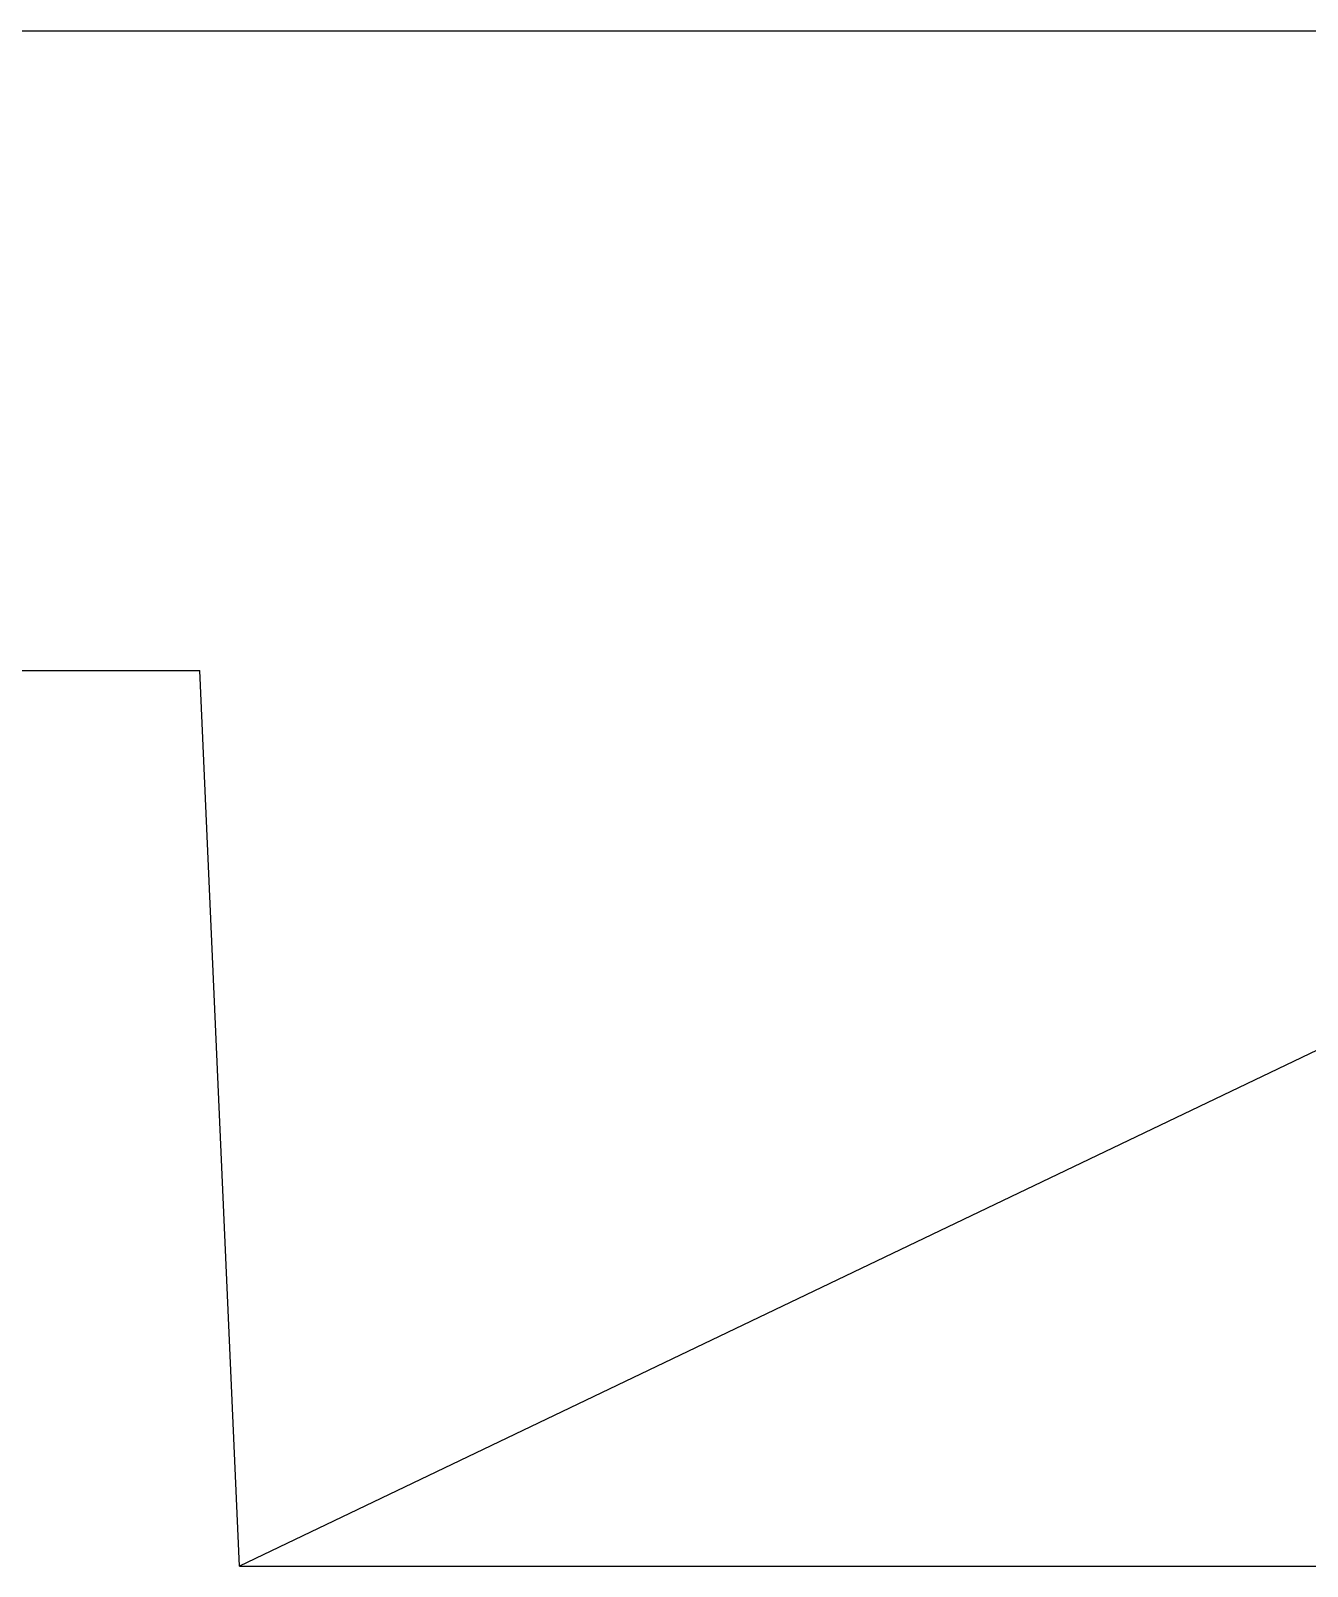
# Model space of a CAD drawing. Header units: inches. Extents: x -4597 to 93300, y -11124 to 5932.
# Drawn here: x 153.74 to 183.66, y -9283.97 to -9247.97 of the extents above; entities that cross this region are included whole.
import ezdxf

# ---------------------------------------------------------------- set-up
doc = ezdxf.new("R2010")
doc.units = ezdxf.units.IN
doc.header["$LTSCALE"] = 0.5
doc.header["$MEASUREMENT"] = 0
doc.layers.add('Toilet', color=7, linetype='Continuous', lineweight=25)

msp = doc.modelspace()

# ---------------------------------------------------------------- linework, layer by layer
at = {"layer": 'Toilet'}
for p, q in [((-129.061, -9247.965), (297.889, -9247.965)), ((210.802, -9258.965), (158.636, -9283.965)), ((133.862, -9262.965), (157.706, -9262.965)), ((158.636, -9283.965), (157.706, -9262.965)), ((158.636, -9283.965), (200.677, -9283.965))]:
    msp.add_line(p, q, dxfattribs=at)

doc.saveas('drawing.dxf')
